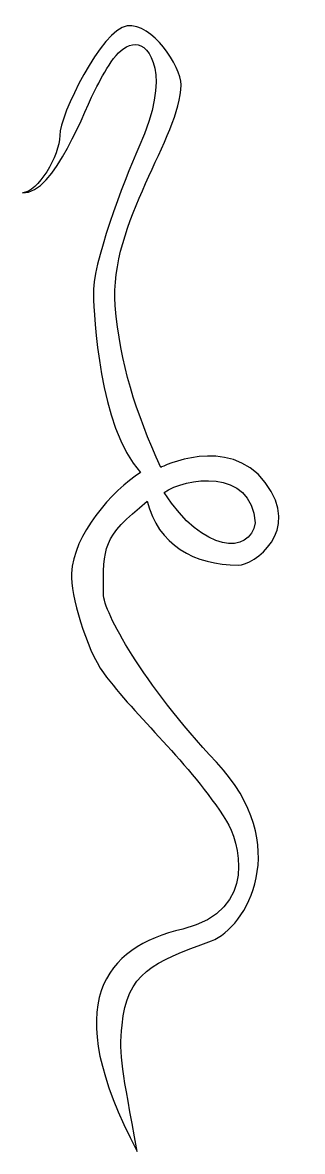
# Model space of a CAD drawing. Header units: centimetres. Extents: x -1.6 to 1.9, y -7.1 to 7.1.
import ezdxf

# ---------------------------------------------------------------- set-up
doc = ezdxf.new("R2010")
doc.units = ezdxf.units.CM
doc.header["$MEASUREMENT"] = 0
doc.layers.add('Camada 1', color=7, linetype='Continuous')

msp = doc.modelspace()

# ---------------------------------------------------------------- linework, layer by layer
at = {"layer": 'Camada 1'}
for points, knots in [([(0.40185, -4.28067), (1.37628, -4.0476), (1.09696, -3.15437), (0.95261, -2.92468), (0.95261, -2.92468), (0.48649, -2.18321), (-0.1914, -1.61118), (-0.59391, -1.06037), (-0.59391, -1.06037), (-0.81645, -0.75583), (-1.00785, -0.07215), (-0.99647, 0.18968), (-0.99647, 0.18968), (-0.97525, 0.67694), (-0.48799, 1.22767), (-0.12784, 1.46074), (-0.12784, 1.46074), (-0.65748, 2.03277), (-0.7081, 3.4516), (-0.72104, 3.6852), (-0.72104, 3.6852), (-0.74221, 4.06673), (-0.3397, 5.12599), (-0.14901, 5.54953), (-0.14901, 5.54953), (0.26863, 6.47721), (-0.02061, 6.84173), (-0.1914, 6.84186), (-0.1914, 6.84186), (-0.40328, 6.84205), (-0.55158, 6.54539), (-0.67868, 6.31222), (-0.67868, 6.31222), (-0.8205, 6.05195), (-1.2083, 4.95633), (-1.61081, 4.97755), (-1.61081, 4.97755), (-1.42012, 4.97755), (-1.14475, 5.4438), (-1.14475, 5.69801), (-1.14475, 5.69801), (-1.14475, 5.95222), (-0.61511, 7.03254), (-0.29729, 7.07488), (-0.29729, 7.07488), (0.0205, 7.11721), (0.38065, 6.5668), (0.38065, 6.33357), (0.38065, 6.33357), (0.38065, 5.69045), (-0.53036, 4.59632), (-0.44559, 3.55825), (-0.44559, 3.55825), (-0.38606, 2.8293), (-0.19138, 2.22359), (0.12639, 1.52445), (0.12639, 1.52445), (0.12639, 1.52445), (0.97385, 1.94778), (1.43994, 1.33342), (1.43994, 1.33342), (1.90595, 0.71906), (1.29164, 0.29525), (1.10093, 0.29535), (1.10093, 0.29535), (0.55017, 0.29567), (0.08406, 0.54985), (-0.04308, 1.10072), (-0.04308, 1.10072), (-0.61511, 0.63458), (-0.59389, 0.52856), (-0.59389, -0.06453), (-0.59389, -0.06453), (-0.59389, -0.29755), (-0.10661, -1.1874), (0.82552, -2.18321), (0.82552, -2.18321), (1.80453, -3.22895), (1.20157, -4.26567), (0.76189, -4.42889), (0.76189, -4.42889), (0.02047, -4.70408), (-0.29729, -4.83135), (-0.3609, -5.48836), (-0.3609, -5.48836), (-0.39971, -5.88926), (-0.3609, -6.03896), (-0.17021, -7.07721), (-0.17021, -7.07721), (-1.16597, -5.19157), (-0.57274, -4.51371), (0.40185, -4.28067)], [0, 0, 0, 0, 0.04166667, 0.04166667, 0.04166667, 0.04166667, 0.08333333, 0.08333333, 0.08333333, 0.08333333, 0.125, 0.125, 0.125, 0.125, 0.16666667, 0.16666667, 0.16666667, 0.16666667, 0.20833333, 0.20833333, 0.20833333, 0.20833333, 0.25, 0.25, 0.25, 0.25, 0.29166667, 0.29166667, 0.29166667, 0.29166667, 0.33333333, 0.33333333, 0.33333333, 0.33333333, 0.375, 0.375, 0.375, 0.375, 0.41666667, 0.41666667, 0.41666667, 0.41666667, 0.45833333, 0.45833333, 0.45833333, 0.45833333, 0.5, 0.5, 0.5, 0.5, 0.54166667, 0.54166667, 0.54166667, 0.54166667, 0.58333333, 0.58333333, 0.58333333, 0.58333333, 0.625, 0.625, 0.625, 0.625, 0.66666667, 0.66666667, 0.66666667, 0.66666667, 0.70833333, 0.70833333, 0.70833333, 0.70833333, 0.75, 0.75, 0.75, 0.75, 0.79166667, 0.79166667, 0.79166667, 0.79166667, 0.83333333, 0.83333333, 0.83333333, 0.83333333, 0.875, 0.875, 0.875, 0.875, 0.91666667, 0.91666667, 0.91666667, 0.91666667, 1, 1, 1, 1]), ([(1.31284, 0.82529), (1.27043, 1.5244), (0.42297, 1.39732), (0.16876, 1.20666), (0.16876, 1.20666), (0.65603, 0.44394), (1.24923, 0.4228), (1.31284, 0.82529)], [0, 0, 0, 0, 0.33333333, 0.33333333, 0.33333333, 0.33333333, 1, 1, 1, 1])]:
    msp.add_open_spline(points, degree=3, knots=knots, dxfattribs=at)

doc.saveas('drawing.dxf')
